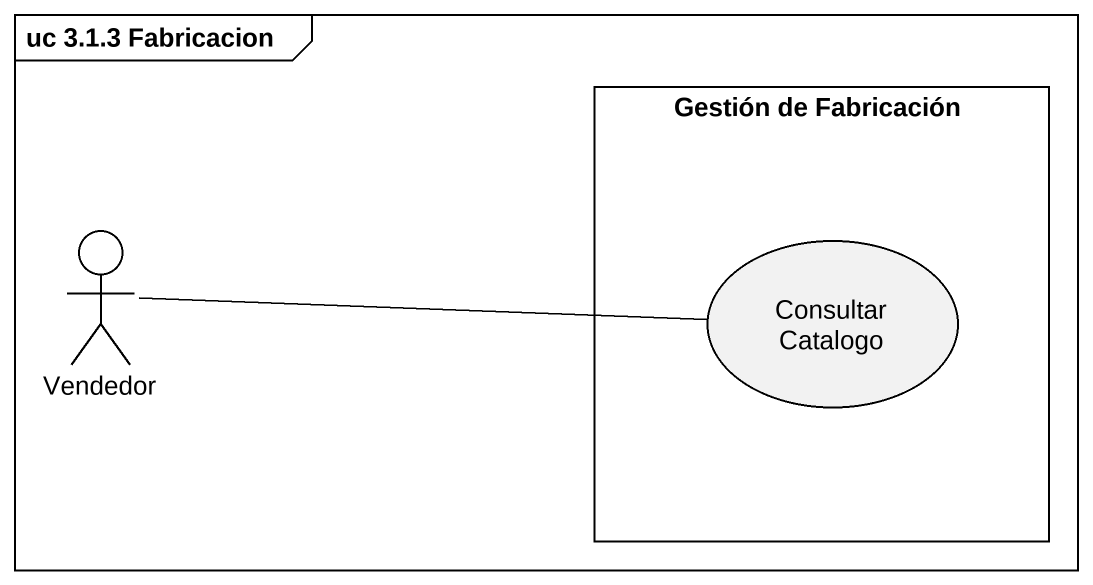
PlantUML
@startuml
mainframe uc 3.1.3 Fabricacion
rectangle "Gestión de Fabricación" as Gestión_de_Fabricación {
  usecase "Consultar Catalogo" as Consultar_Catalogo
}
actor Vendedor
Vendedor -right- Consultar_Catalogo
@enduml
